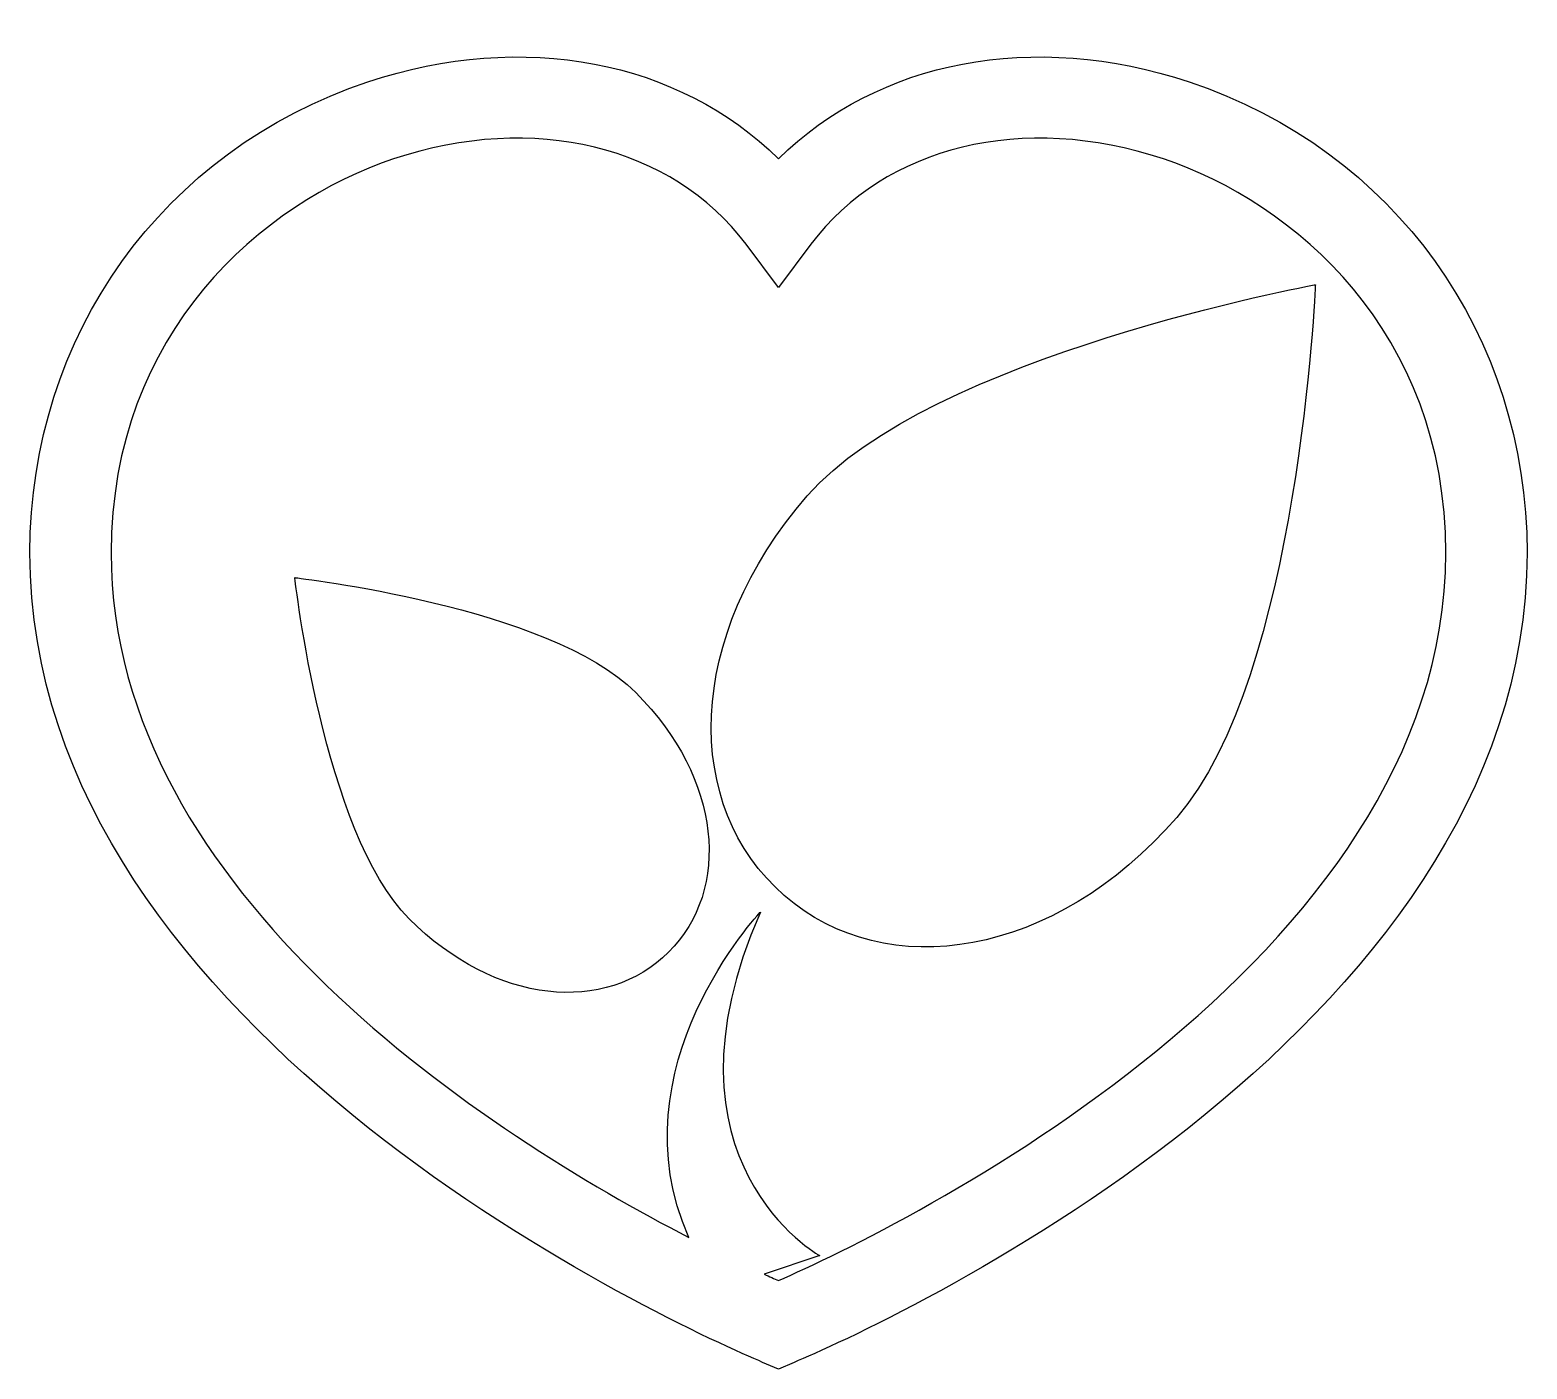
# Model space of a CAD drawing. Header units: centimetres. Extents: x -10 to 10, y -8.8 to 9.1.
import ezdxf

# ---------------------------------------------------------------- set-up
doc = ezdxf.new("R2010")
doc.units = ezdxf.units.CM
doc.header["$MEASUREMENT"] = 0
doc.layers.add('Camada 1', color=7, linetype='Continuous')

msp = doc.modelspace()

# ---------------------------------------------------------------- linework, layer by layer
at = {"layer": 'Camada 1'}
for points, knots in [([(5.48057, 8.42267), (3.40179, 9.11588), (1.32542, 8.70617), (0.00004, 7.39516), (0.00004, 7.39516), (-1.32531, 8.70617), (-3.40192, 9.11587), (-5.48088, 8.42267), (-5.48088, 8.42267), (-8.22067, 7.50877), (-9.9911, 5.04129), (-9.9911, 2.13572), (-9.9911, 2.13572), (-9.9911, -4.34025), (-1.21223, -8.24275), (-0.21136, -8.66637), (-0.21136, -8.66637), (-0.21136, -8.66637), (0.00004, -8.75598), (0.00004, -8.75598), (0.00004, -8.75598), (0.00004, -8.75598), (0.21131, -8.66637), (0.21131, -8.66637), (0.21131, -8.66637), (1.21233, -8.24275), (9.99108, -4.33996), (9.99108, 2.13572), (9.99108, 2.13572), (9.9911, 5.04129), (8.22064, 7.50903), (5.48057, 8.42267)], [0, 0, 0, 0, 0.11111111, 0.11111111, 0.11111111, 0.11111111, 0.22222222, 0.22222222, 0.22222222, 0.22222222, 0.33333333, 0.33333333, 0.33333333, 0.33333333, 0.44444444, 0.44444444, 0.44444444, 0.44444444, 0.55555556, 0.55555556, 0.55555556, 0.55555556, 0.66666667, 0.66666667, 0.66666667, 0.66666667, 0.77777778, 0.77777778, 0.77777778, 0.77777778, 1, 1, 1, 1]), ([(0.00007, -7.57605), (-0.05565, -7.55144), (-0.12066, -7.52197), (-0.19043, -7.49027), (-0.19043, -7.49027), (-0.19043, -7.49027), (0.55059, -7.24228), (0.55059, -7.24228), (0.55059, -7.24228), (0.55059, -7.24228), (-1.70824, -5.99215), (-0.24231, -2.65829), (-0.24231, -2.65829), (-0.24231, -2.65829), (-2.20311, -4.73627), (-1.1969, -6.99918), (-1.1969, -6.99918), (-3.79712, -5.65536), (-8.90702, -2.43406), (-8.90702, 2.13572), (-8.90702, 2.13572), (-8.90702, 5.08911), (-6.87655, 6.81421), (-5.13779, 7.39405), (-5.13779, 7.39405), (-3.26753, 8.01762), (-1.42116, 7.5705), (-0.4335, 6.25481), (-0.4335, 6.25481), (-0.4335, 6.25481), (0.0001, 5.67685), (0.0001, 5.67685), (0.0001, 5.67685), (0.0001, 5.67685), (0.4337, 6.25481), (0.4337, 6.25481), (0.4337, 6.25481), (1.42081, 7.5705), (3.26718, 8.0176), (5.13759, 7.39405), (5.13759, 7.39405), (6.87635, 6.81448), (8.90679, 5.08937), (8.90679, 2.13572), (8.90679, 2.13572), (8.90676, -3.34415), (1.55542, -6.88774), (0.00007, -7.57605)], [0, 0, 0, 0, 0.07692308, 0.07692308, 0.07692308, 0.07692308, 0.15384615, 0.15384615, 0.15384615, 0.15384615, 0.23076923, 0.23076923, 0.23076923, 0.23076923, 0.30769231, 0.30769231, 0.30769231, 0.30769231, 0.38461538, 0.38461538, 0.38461538, 0.38461538, 0.46153846, 0.46153846, 0.46153846, 0.46153846, 0.53846154, 0.53846154, 0.53846154, 0.53846154, 0.61538462, 0.61538462, 0.61538462, 0.61538462, 0.69230769, 0.69230769, 0.69230769, 0.69230769, 0.76923077, 0.76923077, 0.76923077, 0.76923077, 0.84615385, 0.84615385, 0.84615385, 0.84615385, 1, 1, 1, 1]), ([(0.38231, 2.89639), (-1.25226, 1.01724), (-1.28544, -1.2514), (0.07695, -2.43597), (0.07695, -2.43597), (1.43932, -3.62054), (3.68121, -3.27285), (5.31562, -1.39367), (5.31562, -1.39367), (6.9495, 0.48574), (7.16527, 5.71568), (7.16527, 5.71568), (7.16527, 5.71568), (7.16527, 5.71568), (2.01619, 4.77581), (0.38231, 2.89639)], [0, 0, 0, 0, 0.2, 0.2, 0.2, 0.2, 0.4, 0.4, 0.4, 0.4, 0.6, 0.6, 0.6, 0.6, 1, 1, 1, 1]), ([(-6.455, 1.80631), (-6.455, 1.80631), (-6.07958, -1.59446), (-4.92941, -2.74653), (-4.92941, -2.74653), (-3.77927, -3.89913), (-2.30175, -4.02561), (-1.46652, -3.19145), (-1.46652, -3.19145), (-0.63128, -2.35783), (-0.75461, -0.87994), (-1.90464, 0.27242), (-1.90464, 0.27242), (-3.05465, 1.42475), (-6.455, 1.80631), (-6.455, 1.80631)], [0, 0, 0, 0, 0.2, 0.2, 0.2, 0.2, 0.4, 0.4, 0.4, 0.4, 0.6, 0.6, 0.6, 0.6, 1, 1, 1, 1])]:
    msp.add_open_spline(points, degree=3, knots=knots, dxfattribs=at)

doc.saveas('drawing.dxf')
